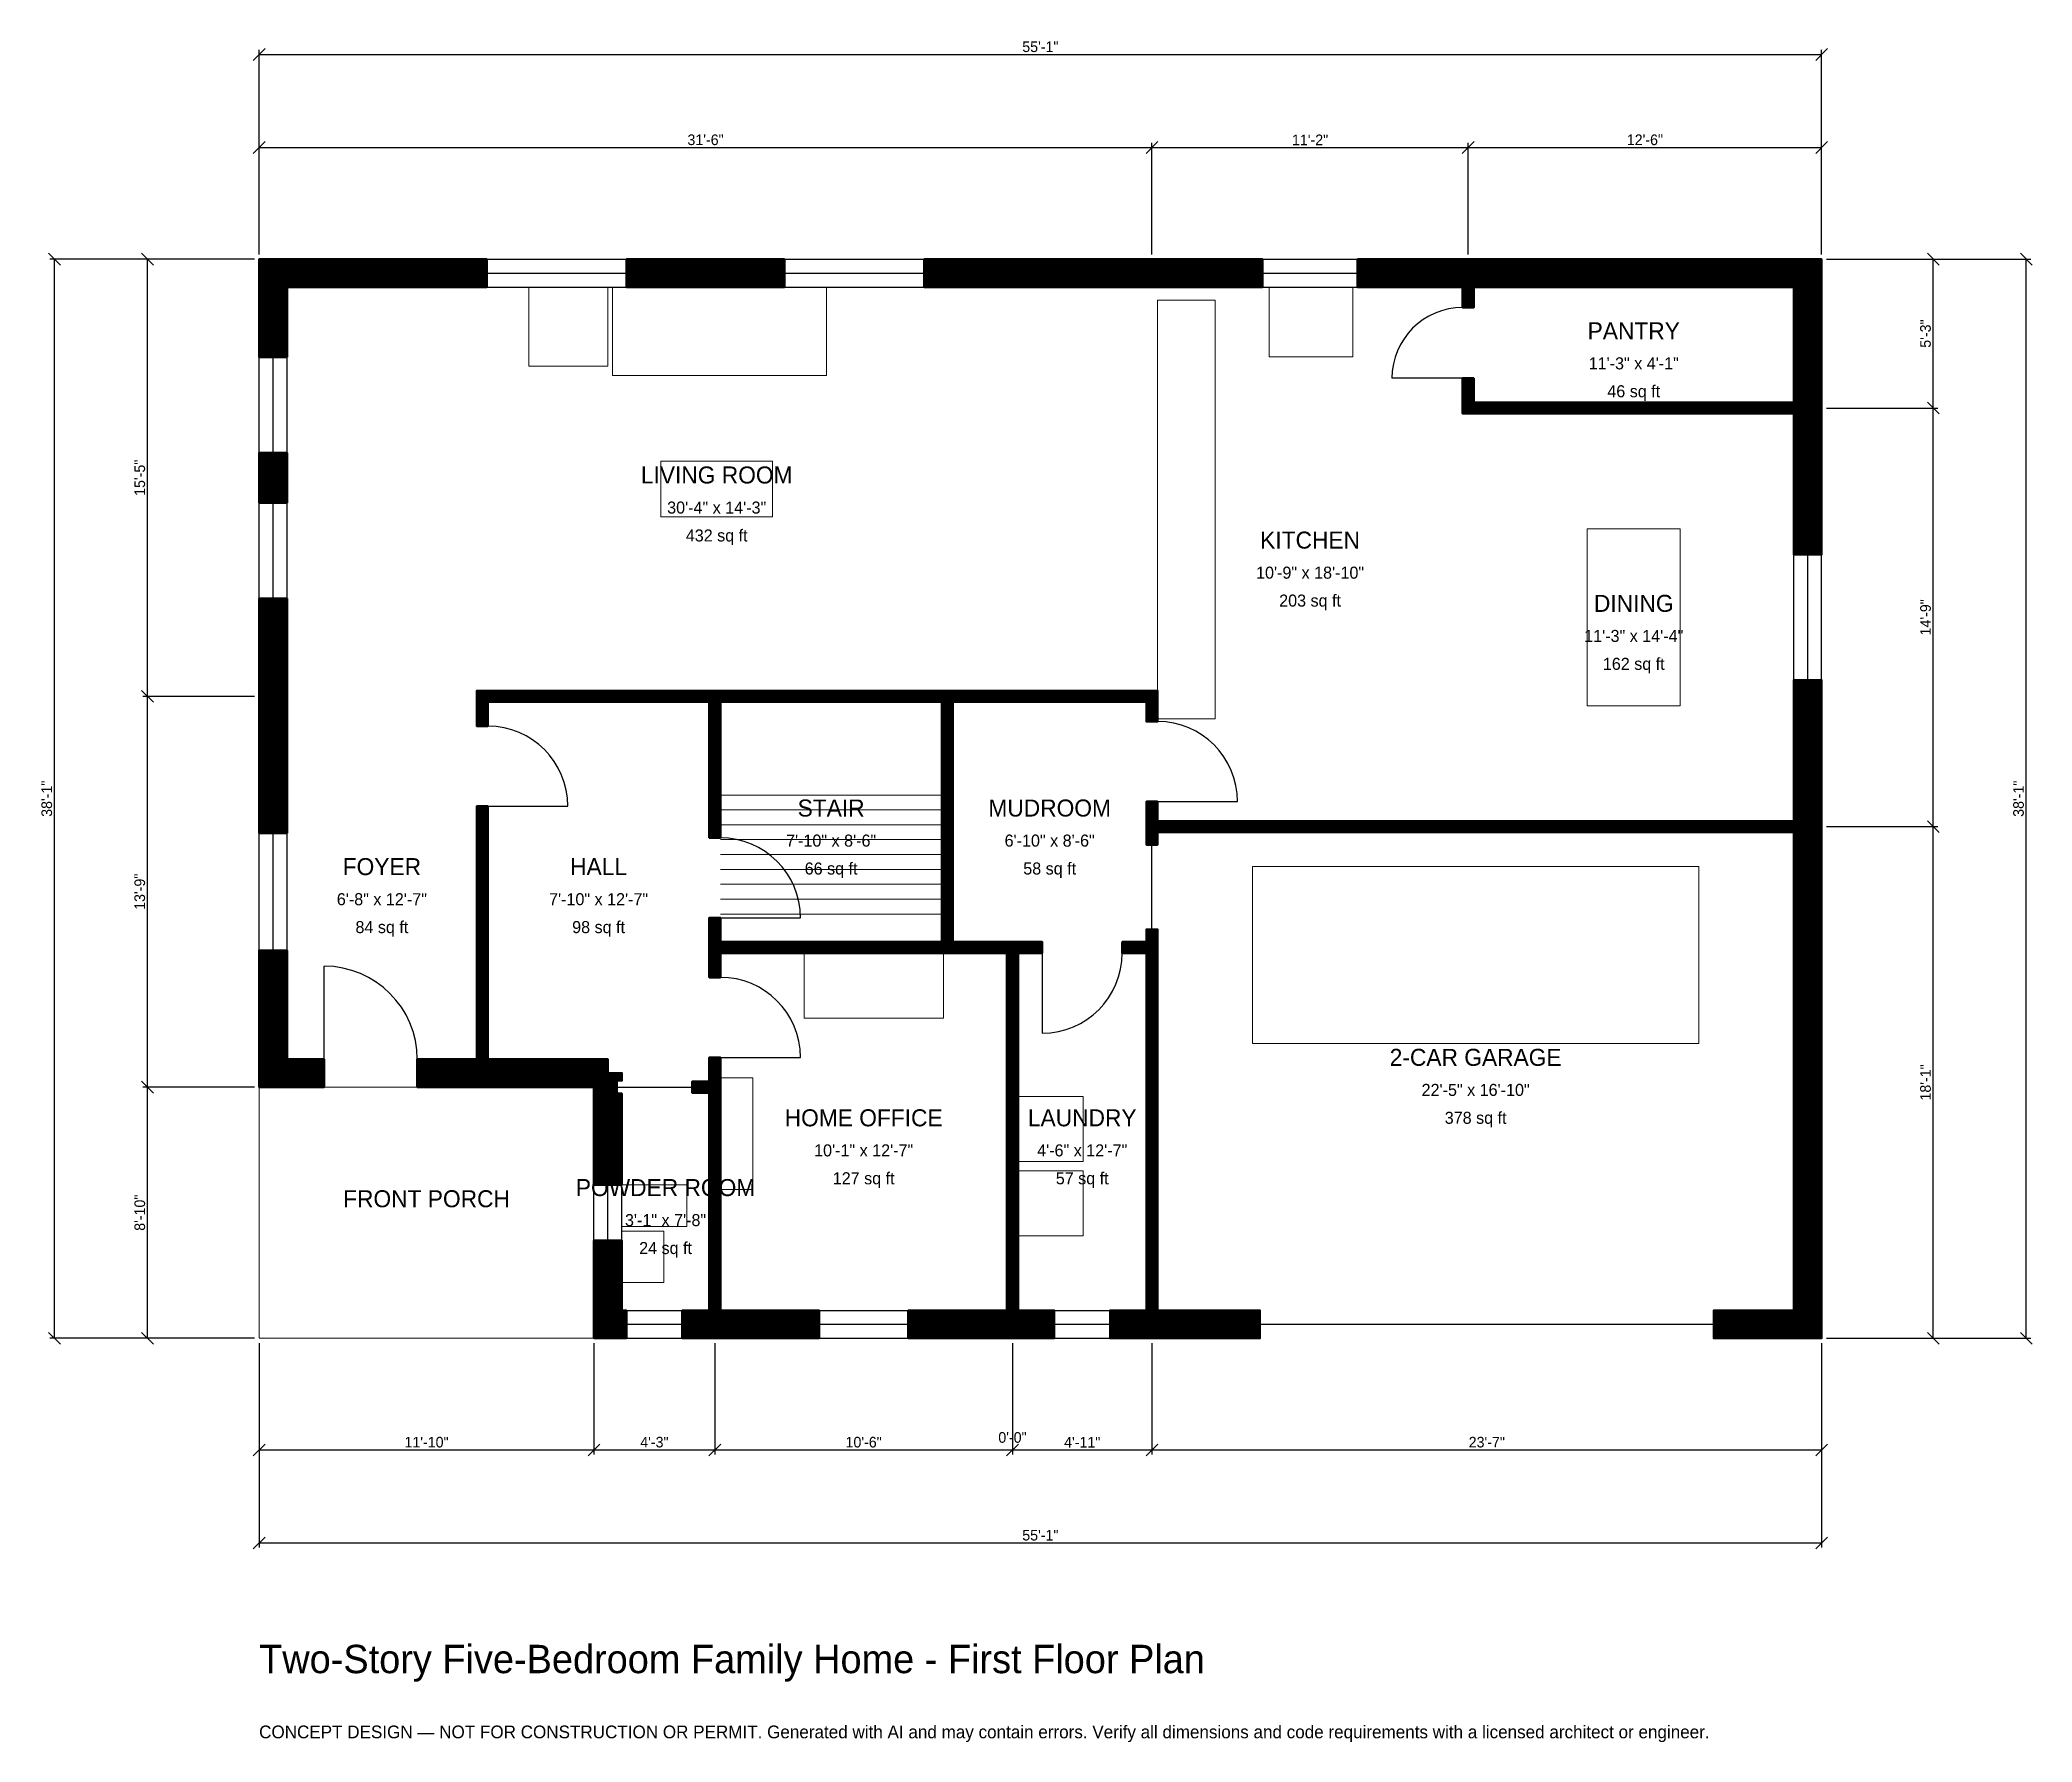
# Model space of a CAD drawing. Header units: inches. Extents: x -93 to 751, y -171 to 550.
import ezdxf
from ezdxf.enums import TextEntityAlignment as Align

# ---------------------------------------------------------------- set-up
doc = ezdxf.new("R2010")
doc.units = ezdxf.units.IN
doc.header["$MEASUREMENT"] = 0
doc.linetypes.add('DASHED', pattern=[0.6, 0.5, -0.1])
for name, color, linetype, lineweight in [('A-ANNO-DIMS', 1, 'Continuous', 13), ('A-ANNO-TEXT', 7, 'Continuous', 18), ('A-AREA-IDEN', 7, 'Continuous', 18), ('A-DOOR', 2, 'Continuous', 25), ('A-FLOR-FIXT', 9, 'Continuous', 13), ('A-FLOR-STRS', 3, 'Continuous', 18), ('A-FURN', 9, 'Continuous', 13), ('A-GLAZ', 4, 'Continuous', 25), ('A-SITE-PAVE', 8, 'Continuous', 13), ('A-WALL', 7, 'Continuous', 50), ('A-WALL-PATT', 8, 'Continuous', 13)]:
    doc.layers.add(name, color=color, linetype=linetype, lineweight=lineweight)
doc.dimstyles.new('PLAN', dxfattribs={"dimtxt": 4.5, "dimasz": 3, "dimexe": 2, "dimexo": 2, "dimgap": 1, "dimtad": 1, "dimdec": 0, "dimlunit": 4, "dimtsz": 2.5, "dimcen": 2.5, "dimclrd": 1, "dimclre": 1, "dimazin": 3, "dimtfac": 1, "dimtmove": 0, "dimatfit": 3})

msp = doc.modelspace()

# ---------------------------------------------------------------- hatches: boundary and pattern name
at = {"layer": 'A-WALL-PATT'}
h = msp.add_hatch(dxfattribs=at)
h.set_pattern_fill('ANSI31', color=8, scale=0.8)
h.paths.add_polyline_path([(187.0079, 0), (179.1339, 0), (179.1339, 11.811), (187.0079, 11.811), (190.5512, 11.811), (190.5512, 103.937), (183.2677, 103.937), (183.2677, 108.6614), (190.5512, 108.6614), (190.5512, 118.8976), (195.2756, 118.8976), (195.2756, 108.6614), (195.2756, 103.937), (195.2756, 11.811), (198.8189, 11.811), (237.0079, 11.811), (237.0079, 0), (198.8189, 0), (195.2756, 0), (195.2756, 0), (190.5512, 0), (190.5512, 0), (187.0079, 0)])
h.paths.add_polyline_path([(153.5433, 0), (153.5433, 0), (141.7323, 0), (141.7323, 0), (141.7322, 0), (141.7322, 11.811), (141.7323, 11.811), (141.7323, 41.3386), (153.5433, 41.3386), (153.5433, 11.811), (155.5118, 11.811), (155.5118, 0), (153.5433, 0)])
h.paths.add_polyline_path([(141.7323, 103.937), (141.7322, 103.937), (141.7322, 106.2992), (139.3701, 106.2992), (139.3701, 106.2992), (100.3937, 106.2992), (96.8504, 106.2992), (96.8504, 106.2992), (92.126, 106.2992), (92.126, 106.2992), (88.5827, 106.2992), (66.9291, 106.2992), (66.9291, 118.1102), (88.5827, 118.1102), (92.126, 118.1102), (92.126, 225.1969), (96.8504, 225.1969), (96.8504, 118.1102), (100.3937, 118.1102), (147.6378, 118.1102), (147.6378, 112.2047), (153.5433, 112.2047), (153.5433, 109.0551), (151.378, 109.0551), (151.378, 103.5433), (153.5433, 103.5433), (153.5433, 64.9606), (141.7323, 64.9606), (141.7323, 103.937)])
h.paths.add_polyline_path([(11.811, 106.2992), (11.811, 106.2992), (0, 106.2992), (0, 106.2992), (0, 106.2992), (0, 118.1102), (0, 118.1102), (0, 164.1732), (11.811, 164.1732), (11.811, 118.1102), (27.5591, 118.1102), (27.5591, 106.2992), (11.811, 106.2992)])
h.paths.add_polyline_path([(0, 265.748), (0, 277.5591), (0, 313.0577), (11.811, 313.0577), (11.811, 277.5591), (11.811, 265.748), (11.811, 213.7795), (0, 213.7795), (0, 265.748)])
h.paths.add_polyline_path([(0, 374.7375), (11.811, 374.7375), (11.811, 353.6089), (0, 353.6089), (0, 374.7375)])
h.paths.add_polyline_path([(0, 444.8819), (0, 444.8819), (0, 456.6929), (0, 456.6929), (0, 456.693), (0, 456.693), (11.811, 456.693), (11.811, 456.6929), (96.4567, 456.6929), (96.4567, 444.8819), (11.811, 444.8819), (11.811, 415.2887), (0, 415.2887), (0, 444.8819)])
h.paths.add_polyline_path([(222.4409, 456.6929), (222.4409, 444.8819), (155.5118, 444.8819), (155.5118, 456.6929), (222.4409, 456.6929)])
h.paths.add_polyline_path([(383.8583, 456.6929), (383.8583, 456.6929), (424.8031, 456.6929), (424.8031, 444.8819), (372.0472, 444.8819), (372.0472, 444.8819), (281.4961, 444.8819), (281.4961, 456.6929), (383.8583, 456.6929)])
h.paths.add_polyline_path([(505.9055, 456.6929), (509.4488, 456.6929), (509.4488, 456.693), (514.1732, 456.693), (514.1732, 456.6929), (517.7165, 456.6929), (649.6063, 456.6929), (649.6063, 456.693), (661.4173, 456.693), (661.4173, 456.6929), (661.4174, 456.6929), (661.4174, 444.8819), (661.4173, 444.8819), (661.4173, 399.6063), (661.4173, 396.063), (661.4174, 396.063), (661.4174, 391.3386), (661.4173, 391.3386), (661.4173, 387.7953), (661.4173, 331.6929), (649.6063, 331.6929), (649.6063, 387.7953), (649.6063, 391.3386), (514.1732, 391.3386), (509.4488, 391.3386), (509.4488, 396.063), (509.4488, 406.2992), (514.1732, 406.2992), (514.1732, 396.063), (649.6063, 396.063), (649.6063, 399.6063), (649.6063, 444.8819), (517.7165, 444.8819), (514.1732, 444.8819), (514.1732, 436.2205), (509.4488, 436.2205), (509.4488, 444.8819), (505.9055, 444.8819), (464.9606, 444.8819), (464.9606, 456.6929), (505.9055, 456.6929)])
h.paths.add_polyline_path([(661.4173, 222.4409), (661.4173, 218.8976), (661.4174, 218.8976), (661.4174, 214.1732), (661.4173, 214.1732), (661.4173, 210.6299), (661.4173, 11.811), (661.4174, 11.811), (661.4174, 0), (661.4173, 0), (661.4173, 0), (649.6063, 0), (649.6063, 0), (615.748, 0), (615.748, 11.811), (649.6063, 11.811), (649.6063, 210.6299), (649.6063, 214.1732), (514.1732, 214.1732), (509.4488, 214.1732), (380.315, 214.1732), (380.315, 208.8583), (375.5906, 208.8583), (375.5906, 214.1732), (375.5906, 214.1732), (375.5906, 218.8976), (375.5906, 218.8976), (375.5906, 227.1654), (380.315, 227.1654), (380.315, 218.8976), (509.4488, 218.8976), (514.1732, 218.8976), (649.6063, 218.8976), (649.6063, 222.4409), (649.6063, 278.5433), (661.4173, 278.5433), (661.4173, 222.4409)])
h.paths.add_polyline_path([(383.8583, 0), (380.315, 0), (380.315, 0), (375.5906, 0), (375.5906, 0), (372.0472, 0), (360.2362, 0), (360.2362, 11.811), (372.0472, 11.811), (375.5906, 11.811), (375.5906, 162.9921), (365.3543, 162.9921), (365.3543, 167.7165), (375.5906, 167.7165), (375.5906, 167.7165), (375.5906, 173.0315), (380.315, 173.0315), (380.315, 162.9921), (380.315, 162.9921), (380.315, 11.811), (383.8583, 11.811), (423.622, 11.811), (423.622, 0), (383.8583, 0)])
h.paths.add_polyline_path([(324.8031, 0), (321.2598, 0), (321.2598, 0), (316.5354, 0), (316.5354, 0), (312.9921, 0), (274.8031, 0), (274.8031, 11.811), (312.9921, 11.811), (316.5354, 11.811), (316.5354, 162.9921), (316.5354, 162.9921), (293.7008, 162.9921), (288.9764, 162.9921), (195.2756, 162.9921), (195.2756, 152.7559), (190.5512, 152.7559), (190.5512, 162.9921), (190.5512, 167.7165), (190.5512, 177.9528), (195.2756, 177.9528), (195.2756, 167.7165), (288.9764, 167.7165), (288.9764, 269.2913), (195.2756, 269.2913), (195.2756, 211.811), (190.5512, 211.811), (190.5512, 269.2913), (96.8504, 269.2913), (96.8504, 259.0551), (92.126, 259.0551), (92.126, 269.2913), (92.126, 274.0157), (96.8504, 274.0157), (190.5512, 274.0157), (195.2756, 274.0157), (288.9764, 274.0157), (293.7008, 274.0157), (375.5906, 274.0157), (380.315, 274.0157), (380.315, 274.0157), (380.315, 261.0236), (375.5906, 261.0236), (375.5906, 269.2913), (293.7008, 269.2913), (293.7008, 167.7165), (316.5354, 167.7165), (316.5354, 167.7165), (321.2598, 167.7165), (331.4961, 167.7165), (331.4961, 162.9921), (321.2598, 162.9921), (321.2598, 11.811), (324.8031, 11.811), (336.6142, 11.811), (336.6142, 0), (324.8031, 0)])

# ---------------------------------------------------------------- linework, layer by layer
at = {"layer": 'A-DOOR'}
for p, q in [((509.4488, 406.2992), (479.5276, 406.2992)), ((96.8504, 225.1969), (130.7087, 225.1969)), ((380.315, 227.1654), (414.1732, 227.1654)), ((377.9528, 173.0315), (377.9528, 208.8583)), ((195.2756, 177.9528), (229.1339, 177.9528)), ((331.4961, 162.9921), (331.4961, 129.1339)), ((27.5591, 118.1102), (27.5591, 157.4803)), ((195.2756, 118.8976), (229.1339, 118.8976)), ((151.378, 106.2992), (183.2677, 106.2992))]:
    msp.add_line(p, q, dxfattribs=at)
at = {"layer": 'A-DOOR', "linetype": 'DASHED'}
msp.add_line((423.622, 5.9055), (615.748, 5.9055), dxfattribs=at)
at = {"layer": 'A-DOOR'}
for centre, radius, start, end in [((509.4488, 406.2992), 29.9213, 90, 180), ((96.8504, 225.1969), 33.8583, 0, 90), ((380.315, 227.1654), 33.8583, 0, 90), ((195.2756, 177.9528), 33.8583, 0, 90), ((331.4961, 162.9921), 33.8583, 270, 360), ((27.5591, 118.1102), 39.3701, 0, 90), ((195.2756, 118.8976), 33.8583, 0, 90)]:
    msp.add_arc(centre, radius, start, end, dxfattribs=at)
at = {"layer": 'A-FLOR-FIXT'}
for points in [[(380.315, 262.2047), (404.7244, 262.2047), (404.7244, 439.3701), (380.315, 439.3701)], [(153.5433, 47.2441), (181.1024, 47.2441), (181.1024, 64.9606), (153.5433, 64.9606)], [(153.5433, 23.622), (171.2598, 23.622), (171.2598, 45.2756), (153.5433, 45.2756)]]:
    msp.add_lwpolyline(points, close=True, dxfattribs=at)
at = {"layer": 'A-FLOR-STRS'}
for p, q in [((195.2756, 229.9213), (288.9764, 229.9213)), ((195.2756, 223.622), (288.9764, 223.622)), ((195.2756, 217.3228), (288.9764, 217.3228)), ((195.2756, 211.0236), (288.9764, 211.0236)), ((195.2756, 204.7244), (288.9764, 204.7244)), ((195.2756, 198.4252), (288.9764, 198.4252)), ((195.2756, 192.126), (288.9764, 192.126)), ((195.2756, 185.8268), (288.9764, 185.8268)), ((195.2756, 179.5276), (288.9764, 179.5276))]:
    msp.add_line(p, q, dxfattribs=at)
at = {"layer": 'A-FURN'}
for points in [[(114.1732, 411.4173), (147.6378, 411.4173), (147.6378, 444.8819), (114.1732, 444.8819)], [(149.6063, 407.4803), (240.1575, 407.4803), (240.1575, 444.8819), (149.6063, 444.8819)], [(427.5591, 415.3543), (462.9921, 415.3543), (462.9921, 444.8819), (427.5591, 444.8819)], [(170.0787, 347.6378), (217.3228, 347.6378), (217.3228, 371.2598), (170.0787, 371.2598)], [(562.2047, 267.7165), (601.5748, 267.7165), (601.5748, 342.5197), (562.2047, 342.5197)], [(420.4724, 124.8031), (609.4488, 124.8031), (609.4488, 199.6063), (420.4724, 199.6063)], [(230.7087, 135.4331), (289.7638, 135.4331), (289.7638, 162.9921), (230.7087, 162.9921)], [(195.2756, 62.9921), (209.0551, 62.9921), (209.0551, 110.2362), (195.2756, 110.2362)], [(321.2598, 74.8031), (348.8189, 74.8031), (348.8189, 102.3622), (321.2598, 102.3622)], [(321.2598, 43.3071), (348.8189, 43.3071), (348.8189, 70.8661), (321.2598, 70.8661)]]:
    msp.add_lwpolyline(points, close=True, dxfattribs=at)
at = {"layer": 'A-GLAZ'}
for p, q in [((96.4567, 456.6929), (155.5118, 456.6929)), ((222.4409, 456.6929), (281.4961, 456.6929)), ((424.8031, 456.6929), (464.9606, 456.6929)), ((96.4567, 450.7874), (155.5118, 450.7874)), ((222.4409, 450.7874), (281.4961, 450.7874)), ((424.8031, 450.7874), (464.9606, 450.7874)), ((96.4567, 444.8819), (155.5118, 444.8819)), ((222.4409, 444.8819), (281.4961, 444.8819)), ((424.8031, 444.8819), (464.9606, 444.8819)), ((0, 374.7375), (0, 415.2887)), ((5.9055, 374.7375), (5.9055, 415.2887)), ((11.811, 374.7375), (11.811, 415.2887)), ((0, 313.0577), (0, 353.6089)), ((5.9055, 313.0577), (5.9055, 353.6089)), ((11.811, 313.0577), (11.811, 353.6089)), ((649.6063, 278.5433), (649.6063, 331.6929)), ((655.5118, 278.5433), (655.5118, 331.6929)), ((661.4173, 278.5433), (661.4173, 331.6929)), ((0, 164.1732), (0, 213.7795)), ((5.9055, 164.1732), (5.9055, 213.7795)), ((11.811, 164.1732), (11.811, 213.7795)), ((141.7323, 41.3386), (141.7323, 64.9606)), ((147.6378, 41.3386), (147.6378, 64.9606)), ((153.5433, 41.3386), (153.5433, 64.9606)), ((155.5118, 11.811), (179.1339, 11.811)), ((237.0079, 11.811), (274.8031, 11.811)), ((336.6142, 11.811), (360.2362, 11.811)), ((155.5118, 5.9055), (179.1339, 5.9055)), ((155.5118, 0), (179.1339, 0)), ((237.0079, 5.9055), (274.8031, 5.9055)), ((237.0079, 0), (274.8031, 0)), ((336.6142, 5.9055), (360.2362, 5.9055)), ((336.6142, 0), (360.2362, 0))]:
    msp.add_line(p, q, dxfattribs=at)
at = {"layer": 'A-SITE-PAVE', "linetype": 'DASHED'}
msp.add_lwpolyline([(0, 0), (141.7323, 0), (141.7323, 106.2992), (0, 106.2992)], close=True, dxfattribs=at)
at = {"layer": 'A-WALL'}
for points in [[(0, 444.8819), (0, 444.8819), (0, 456.6929), (0, 456.6929), (0, 456.693), (0, 456.693), (11.811, 456.693), (11.811, 456.6929), (96.4567, 456.6929), (96.4567, 444.8819), (11.811, 444.8819), (11.811, 415.2887), (0, 415.2887), (0, 444.8819)], [(222.4409, 456.6929), (222.4409, 444.8819), (155.5118, 444.8819), (155.5118, 456.6929), (222.4409, 456.6929)], [(383.8583, 456.6929), (383.8583, 456.6929), (424.8031, 456.6929), (424.8031, 444.8819), (372.0472, 444.8819), (372.0472, 444.8819), (281.4961, 444.8819), (281.4961, 456.6929), (383.8583, 456.6929)], [(505.9055, 456.6929), (509.4488, 456.6929), (509.4488, 456.693), (514.1732, 456.693), (514.1732, 456.6929), (517.7165, 456.6929), (649.6063, 456.6929), (649.6063, 456.693), (661.4173, 456.693), (661.4173, 456.6929), (661.4174, 456.6929), (661.4174, 444.8819), (661.4173, 444.8819), (661.4173, 399.6063), (661.4173, 396.063), (661.4174, 396.063), (661.4174, 391.3386), (661.4173, 391.3386), (661.4173, 387.7953), (661.4173, 331.6929), (649.6063, 331.6929), (649.6063, 387.7953), (649.6063, 391.3386), (514.1732, 391.3386), (509.4488, 391.3386), (509.4488, 396.063), (509.4488, 406.2992), (514.1732, 406.2992), (514.1732, 396.063), (649.6063, 396.063), (649.6063, 399.6063), (649.6063, 444.8819), (517.7165, 444.8819), (514.1732, 444.8819), (514.1732, 436.2205), (509.4488, 436.2205), (509.4488, 444.8819), (505.9055, 444.8819), (464.9606, 444.8819), (464.9606, 456.6929), (505.9055, 456.6929)], [(0, 374.7375), (11.811, 374.7375), (11.811, 353.6089), (0, 353.6089), (0, 374.7375)], [(0, 265.748), (0, 277.5591), (0, 313.0577), (11.811, 313.0577), (11.811, 277.5591), (11.811, 265.748), (11.811, 213.7795), (0, 213.7795), (0, 265.748)], [(661.4173, 222.4409), (661.4173, 218.8976), (661.4174, 218.8976), (661.4174, 214.1732), (661.4173, 214.1732), (661.4173, 210.6299), (661.4173, 11.811), (661.4174, 11.811), (661.4174, 0), (661.4173, 0), (661.4173, 0), (649.6063, 0), (649.6063, 0), (615.748, 0), (615.748, 11.811), (649.6063, 11.811), (649.6063, 210.6299), (649.6063, 214.1732), (514.1732, 214.1732), (509.4488, 214.1732), (380.315, 214.1732), (380.315, 208.8583), (375.5906, 208.8583), (375.5906, 214.1732), (375.5906, 214.1732), (375.5906, 218.8976), (375.5906, 218.8976), (375.5906, 227.1654), (380.315, 227.1654), (380.315, 218.8976), (509.4488, 218.8976), (514.1732, 218.8976), (649.6063, 218.8976), (649.6063, 222.4409), (649.6063, 278.5433), (661.4173, 278.5433), (661.4173, 222.4409)], [(324.8031, 0), (321.2598, 0), (321.2598, 0), (316.5354, 0), (316.5354, 0), (312.9921, 0), (274.8031, 0), (274.8031, 11.811), (312.9921, 11.811), (316.5354, 11.811), (316.5354, 162.9921), (316.5354, 162.9921), (293.7008, 162.9921), (288.9764, 162.9921), (195.2756, 162.9921), (195.2756, 152.7559), (190.5512, 152.7559), (190.5512, 162.9921), (190.5512, 167.7165), (190.5512, 177.9528), (195.2756, 177.9528), (195.2756, 167.7165), (288.9764, 167.7165), (288.9764, 269.2913), (195.2756, 269.2913), (195.2756, 211.811), (190.5512, 211.811), (190.5512, 269.2913), (96.8504, 269.2913), (96.8504, 259.0551), (92.126, 259.0551), (92.126, 269.2913), (92.126, 274.0157), (96.8504, 274.0157), (190.5512, 274.0157), (195.2756, 274.0157), (288.9764, 274.0157), (293.7008, 274.0157), (375.5906, 274.0157), (380.315, 274.0157), (380.315, 274.0157), (380.315, 261.0236), (375.5906, 261.0236), (375.5906, 269.2913), (293.7008, 269.2913), (293.7008, 167.7165), (316.5354, 167.7165), (316.5354, 167.7165), (321.2598, 167.7165), (331.4961, 167.7165), (331.4961, 162.9921), (321.2598, 162.9921), (321.2598, 11.811), (324.8031, 11.811), (336.6142, 11.811), (336.6142, 0), (324.8031, 0)], [(141.7323, 103.937), (141.7322, 103.937), (141.7322, 106.2992), (139.3701, 106.2992), (139.3701, 106.2992), (100.3937, 106.2992), (96.8504, 106.2992), (96.8504, 106.2992), (92.126, 106.2992), (92.126, 106.2992), (88.5827, 106.2992), (66.9291, 106.2992), (66.9291, 118.1102), (88.5827, 118.1102), (92.126, 118.1102), (92.126, 225.1969), (96.8504, 225.1969), (96.8504, 118.1102), (100.3937, 118.1102), (147.6378, 118.1102), (147.6378, 112.2047), (153.5433, 112.2047), (153.5433, 109.0551), (151.378, 109.0551), (151.378, 103.5433), (153.5433, 103.5433), (153.5433, 64.9606), (141.7323, 64.9606), (141.7323, 103.937)], [(383.8583, 0), (380.315, 0), (380.315, 0), (375.5906, 0), (375.5906, 0), (372.0472, 0), (360.2362, 0), (360.2362, 11.811), (372.0472, 11.811), (375.5906, 11.811), (375.5906, 162.9921), (365.3543, 162.9921), (365.3543, 167.7165), (375.5906, 167.7165), (375.5906, 167.7165), (375.5906, 173.0315), (380.315, 173.0315), (380.315, 162.9921), (380.315, 162.9921), (380.315, 11.811), (383.8583, 11.811), (423.622, 11.811), (423.622, 0), (383.8583, 0)], [(11.811, 106.2992), (11.811, 106.2992), (0, 106.2992), (0, 106.2992), (0, 106.2992), (0, 118.1102), (0, 118.1102), (0, 164.1732), (11.811, 164.1732), (11.811, 118.1102), (27.5591, 118.1102), (27.5591, 106.2992), (11.811, 106.2992)], [(187.0079, 0), (179.1339, 0), (179.1339, 11.811), (187.0079, 11.811), (190.5512, 11.811), (190.5512, 103.937), (183.2677, 103.937), (183.2677, 108.6614), (190.5512, 108.6614), (190.5512, 118.8976), (195.2756, 118.8976), (195.2756, 108.6614), (195.2756, 103.937), (195.2756, 11.811), (198.8189, 11.811), (237.0079, 11.811), (237.0079, 0), (198.8189, 0), (195.2756, 0), (195.2756, 0), (190.5512, 0), (190.5512, 0), (187.0079, 0)], [(153.5433, 0), (153.5433, 0), (141.7323, 0), (141.7323, 0), (141.7322, 0), (141.7322, 11.811), (141.7323, 11.811), (141.7323, 41.3386), (153.5433, 41.3386), (153.5433, 11.811), (155.5118, 11.811), (155.5118, 0), (153.5433, 0)]]:
    msp.add_lwpolyline(points, close=True, dxfattribs=at)

# ---------------------------------------------------------------- texts
at = {"layer": 'A-ANNO-TEXT'}
for s, height, p in [('Two-Story Five-Bedroom Family Home - First Floor Plan', 12, (0, -141.7323)), ('CONCEPT DESIGN — NOT FOR CONSTRUCTION OR PERMIT. Generated with AI and may contain errors. Verify all dimensions and code requirements with a licensed architect or engineer.', 5.4, (0, -169.2913))]:
    msp.add_text(s, height=height, dxfattribs=at).set_placement(p)
at = {"layer": 'A-AREA-IDEN'}
for s, height, p in [('PANTRY', 7.2, (581.8898, 426.378)), ('11\'-3" x 4\'-1"', 5.1, (581.8898, 412.5984)), ('46 sq ft', 5.1, (581.8898, 400.7874)), ('LIVING ROOM', 7.2, (193.7008, 365.3543)), ('30\'-4" x 14\'-3"', 5.1, (193.7008, 351.5748)), ('432 sq ft', 5.1, (193.7008, 339.7638)), ('KITCHEN', 7.2, (444.8819, 337.7953)), ('10\'-9" x 18\'-10"', 5.1, (444.8819, 324.0157)), ('203 sq ft', 5.1, (444.8819, 312.2047)), ('DINING', 7.2, (581.8898, 311.0236)), ('11\'-3" x 14\'-4"', 5.1, (581.8898, 297.2441)), ('162 sq ft', 5.1, (581.8898, 285.4331)), ('STAIR', 7.2, (242.126, 224.4094)), ('MUDROOM', 7.2, (334.6457, 224.4094)), ('7\'-10" x 8\'-6"', 5.1, (242.126, 210.6299)), ('6\'-10" x 8\'-6"', 5.1, (334.6457, 210.6299)), ('FOYER', 7.2, (51.9685, 199.6063)), ('HALL', 7.2, (143.7008, 199.6063)), ('66 sq ft', 5.1, (242.126, 198.8189)), ('58 sq ft', 5.1, (334.6457, 198.8189)), ('6\'-8" x 12\'-7"', 5.1, (51.9685, 185.8268)), ('7\'-10" x 12\'-7"', 5.1, (143.7008, 185.8268)), ('84 sq ft', 5.1, (51.9685, 174.0157)), ('98 sq ft', 5.1, (143.7008, 174.0157)), ('2-CAR GARAGE', 7.2, (514.9606, 118.8976)), ('22\'-5" x 16\'-10"', 5.1, (514.9606, 105.1181)), ('HOME OFFICE', 7.2, (255.9055, 93.3071)), ('LAUNDRY', 7.2, (348.4252, 93.3071)), ('378 sq ft', 5.1, (514.9606, 93.3071)), ('10\'-1" x 12\'-7"', 5.1, (255.9055, 79.5276)), ('4\'-6" x 12\'-7"', 5.1, (348.4252, 79.5276)), ('POWDER ROOM', 7.2, (172.0472, 63.7795)), ('127 sq ft', 5.1, (255.9055, 67.7165)), ('57 sq ft', 5.1, (348.4252, 67.7165)), ('FRONT PORCH', 7.2, (70.8661, 59.0551)), ('3\'-1" x 7\'-8"', 5.1, (172.0472, 50)), ('24 sq ft', 5.1, (172.0472, 38.189))]:
    msp.add_text(s, height=height, dxfattribs=at).set_placement(p, align=Align.MIDDLE_CENTER)

# ---------------------------------------------------------------- dimensions: what is measured, and where the dimension line sits
at = {"layer": 'A-ANNO-DIMS'}
for base, p1, p2, text in [((0, 543.3071), (0, 456.6929), (661.4173, 456.6929), '55\'-1"'), ((0, 503.937), (0, 456.6929), (377.9528, 456.6929), '31\'-6"'), ((377.9528, 503.937), (377.9528, 456.6929), (511.811, 456.6929), '11\'-2"'), ((511.811, 503.937), (511.811, 456.6929), (661.4173, 456.6929), '12\'-6"'), ((0, -47.2441), (0, 0), (141.7323, 0), '11\'-10"'), ((0, -86.6142), (0, 0), (661.4173, 0), '55\'-1"'), ((141.7323, -47.2441), (141.7323, 0), (192.9134, 0), '4\'-3"'), ((192.9134, -47.2441), (192.9134, 0), (318.8976, 0), '10\'-6"'), ((318.8976, -47.2441), (318.8976, 0), (318.8976, 0), '0\'-0"'), ((318.8976, -47.2441), (318.8976, 0), (377.9528, 0), '4\'-11"'), ((377.9528, -47.2441), (377.9528, 0), (661.4173, 0), '23\'-7"')]:
    msp.add_linear_dim(base=base, p1=p1, p2=p2, text=text, dimstyle='PLAN', dxfattribs=at).render()
for base, p1, p2, text in [((-86.6142, 0), (0, 0), (0, 456.6929), '38\'-1"'), ((-47.2441, 271.6535), (0, 271.6535), (0, 456.6929), '15\'-5"'), ((708.6614, 393.7008), (661.4173, 393.7008), (661.4173, 456.6929), '5\'-3"'), ((748.0315, 0), (661.4173, 0), (661.4173, 456.6929), '38\'-1"'), ((708.6614, 216.5354), (661.4173, 216.5354), (661.4173, 393.7008), '14\'-9"'), ((-47.2441, 106.2992), (0, 106.2992), (0, 271.6535), '13\'-9"'), ((708.6614, 0), (661.4173, 0), (661.4173, 216.5354), '18\'-1"'), ((-47.2441, 0), (0, 0), (0, 106.2992), '8\'-10"')]:
    msp.add_linear_dim(base=base, p1=p1, p2=p2, angle=90, text=text, dimstyle='PLAN', dxfattribs=at).render()

doc.saveas('drawing.dxf')
